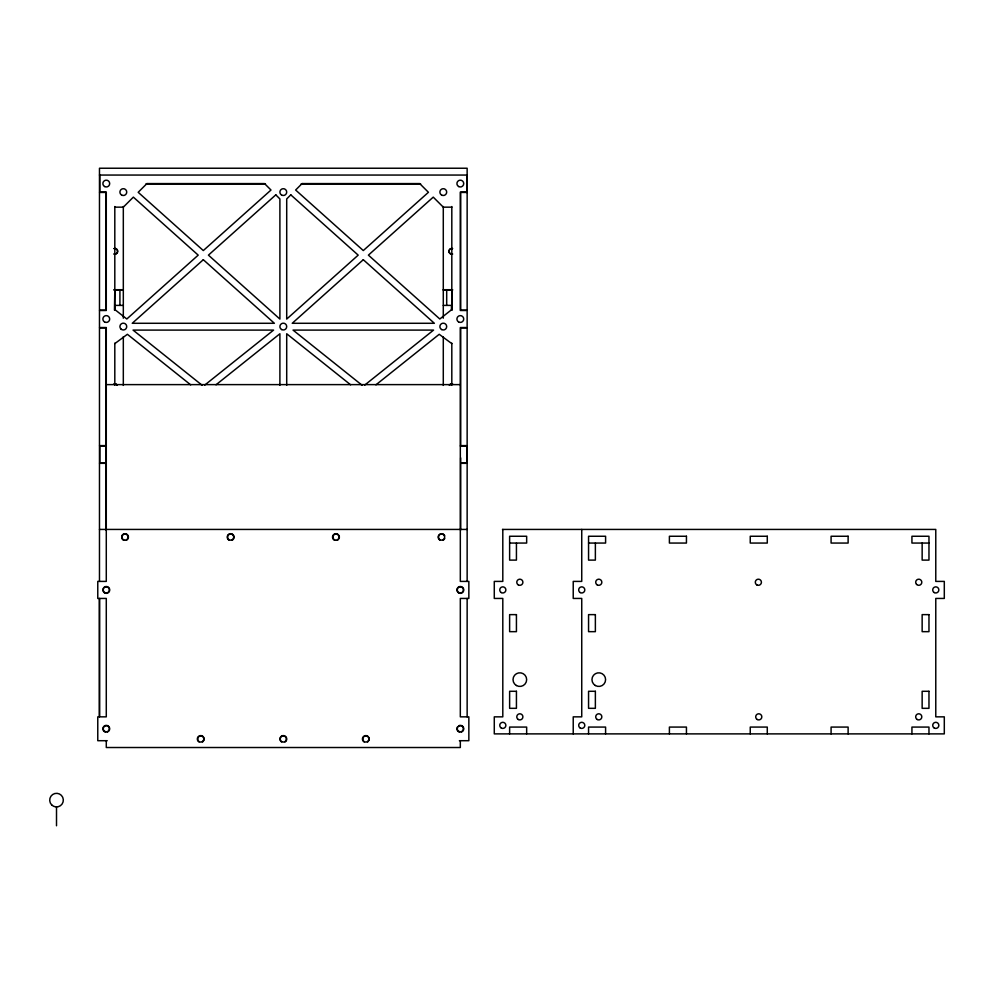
<?xml version="1.0" encoding="UTF-8"?>
<svg xmlns="http://www.w3.org/2000/svg" width="994" height="994" viewBox="0 0 994 994"><rect width="100%" height="100%" fill="white"/><g stroke="black" fill="none" stroke-linecap="round" stroke-linejoin="round"><path stroke-width="1.49" d="M204.528 385.25L273.574 330.095L133.047 330.095L202.105 385.25M216.009 384.802L279.898 333.773L279.898 385.299M364.512 385.25L433.558 330.095L293.031 330.095L362.089 385.25M375.918 384.852L439.224 334.295L451.81 343.626M114.807 343.626L127.381 334.295L190.686 384.852M99.475 175.056L467.143 175.056M145.994 183.915L265.46 183.915M301.145 183.915L420.624 183.915M114.807 207.162L123.318 207.162L133.358 197.123L198.204 255.135L126.81 318.999L114.807 309.544L114.807 206.541M451.81 207.162L443.287 207.162L433.247 197.123L368.401 255.135L439.808 318.999L451.81 309.544L451.81 206.541M114.024 289.714L123.318 289.714M443.287 289.714L452.581 289.714M114.807 289.801L114.459 310.165M451.81 289.801L452.146 310.165M114.024 290.062L123.318 290.062M443.287 290.062L452.581 290.062M123.318 305.394L115.142 305.394L115.142 309.929M443.287 305.394L451.462 305.394L451.462 309.929M106.283 384.616L460.321 384.616M106.283 445.946L99.475 445.946L99.475 462.993L105.948 462.993L105.948 445.946M460.321 445.946L467.143 445.946L467.143 462.993L460.669 462.993L460.669 457.874M99.475 529.429L467.143 529.429M502.467 529.429L935.776 529.429L935.776 581.403L944.3 581.403L944.3 598.438L935.776 598.438L935.776 716.848L944.3 716.848L944.3 733.883L494.279 733.883L494.279 716.848L502.802 716.848L502.802 598.438L494.279 598.438L494.279 581.403L502.802 581.403L502.802 529.429M509.624 543.059L526.658 543.059L526.658 536.251L509.624 536.251L509.624 560.107L516.433 560.107L516.433 543.059M588.56 543.059L605.594 543.059L605.594 536.251L588.56 536.251L588.56 560.107L595.369 560.107L595.369 543.059M928.968 543.059L911.933 543.059L911.933 536.251L928.968 536.251L928.968 560.107L922.146 560.107L922.146 543.059M99.475 598.773L99.475 716.5M107.228 740.704L97.772 740.704L97.772 716.848L106.283 716.848L106.283 598.438L97.772 598.438L97.772 581.403L106.283 581.403L106.283 327.535L99.475 327.535L99.475 310.501L106.283 310.501L106.283 192.09L99.475 192.09L99.475 168.234L467.143 168.234L467.143 192.09L460.321 192.09L460.321 310.501L467.143 310.501L467.143 327.535L460.321 327.535L460.321 581.403L468.845 581.403L468.845 598.438L460.321 598.438L460.321 716.848L468.845 716.848L468.845 740.704L459.377 740.704M350.609 384.802L286.707 333.773L286.707 385.299M928.968 733.883L928.968 727.074L911.933 727.074L911.933 733.883M848.118 733.883L848.118 727.074L831.083 727.074L831.083 733.883M767.281 733.883L767.281 727.074L750.246 727.074L750.246 733.883M686.444 733.883L686.444 727.074L669.397 727.074L669.397 733.883M605.594 733.883L605.594 727.074L588.56 727.074L588.56 733.883M581.738 529.429L581.738 581.403L573.227 581.403L573.227 598.438L581.738 598.438L581.738 716.848L573.227 716.848L573.227 733.883M526.658 733.883L526.658 727.074L509.624 727.074L509.624 733.883M467.143 581.403L467.143 463.328L460.669 463.328L460.669 529.939M467.143 598.438L467.143 716.848M466.795 175.056L466.795 192.438M466.795 445.61L466.795 463.328M460.321 740.704L460.321 747.513L106.283 747.513L106.283 740.704M451.81 343.191L451.81 385.2M446.691 290.062L446.691 305.394M443.287 206.516L443.287 318.204M443.287 336.717L443.287 385.411M123.318 206.516L123.318 318.204M123.318 336.717L123.318 385.411M119.914 290.062L119.914 305.394M114.807 343.191L114.807 385.2M105.948 529.939L105.948 463.328L99.475 463.328L99.475 581.403M99.81 175.056L99.81 192.438M99.81 445.61L99.81 463.328M99.475 598.438L99.475 716.848M56.509 806.942L56.509 825.765M108.694 726.365A3.404 3.404 0 0 1 107.166 732.069M105.401 732.069A3.404 3.404 0 0 1 103.14 727.471A3.404 3.404 0 0 1 107.986 725.819M109.241 588.212A3.404 3.404 0 0 1 109.241 591.616M108.694 592.325A3.404 3.404 0 0 1 107.986 592.871M107.166 593.207A3.404 3.404 0 0 1 103.873 592.325M103.339 591.616A3.404 3.404 0 0 1 103.339 588.212M103.873 587.504A3.404 3.404 0 0 1 108.694 587.504M458.619 725.819A3.404 3.404 0 0 1 463.477 727.471A3.404 3.404 0 0 1 461.204 732.069M459.439 732.069A3.404 3.404 0 0 1 457.377 727.074M463.279 588.212A3.404 3.404 0 0 1 463.279 591.616M462.732 592.325A3.404 3.404 0 0 1 459.439 593.207M458.619 592.871A3.404 3.404 0 0 1 457.911 592.325M457.377 591.616A3.404 3.404 0 0 1 457.377 588.212M457.911 587.504A3.404 3.404 0 0 1 462.732 587.504M203.708 737.287A3.404 3.404 0 0 1 203.708 740.704M203.174 741.4A3.404 3.404 0 0 1 202.465 741.946M199.061 741.946A3.404 3.404 0 0 1 198.353 741.4M197.806 740.704A3.404 3.404 0 0 1 197.806 737.287M198.353 736.591A3.404 3.404 0 0 1 203.174 736.591M286.26 737.287A3.404 3.404 0 0 1 286.26 740.704M285.713 741.4A3.404 3.404 0 0 1 285.005 741.946M281.6 741.946A3.404 3.404 0 0 1 280.892 741.4M280.358 740.704A3.404 3.404 0 0 1 280.358 737.287M280.892 736.591A3.404 3.404 0 0 1 285.713 736.591M368.799 737.287A3.404 3.404 0 0 1 368.799 740.704M368.265 741.4A3.404 3.404 0 0 1 367.556 741.946M364.152 741.946A3.404 3.404 0 0 1 363.444 741.4M362.897 740.704A3.404 3.404 0 0 1 362.897 737.287M363.444 736.591A3.404 3.404 0 0 1 368.265 736.591M123.728 533.952A3.404 3.404 0 0 1 128.176 535.803A3.404 3.404 0 0 1 126.325 540.251M123.728 540.251A3.404 3.404 0 0 1 122.622 539.506M122.2 538.996A3.404 3.404 0 0 1 121.69 537.766M121.69 536.437A3.404 3.404 0 0 1 123.132 534.263M232.559 534.263A3.404 3.404 0 0 1 233.491 538.996M233.068 539.506A3.404 3.404 0 0 1 231.962 540.251M229.353 540.251A3.404 3.404 0 0 1 228.247 539.506M227.825 538.996A3.404 3.404 0 0 1 227.825 535.207M228.247 534.697A3.404 3.404 0 0 1 228.769 534.263M229.353 533.952A3.404 3.404 0 0 1 231.962 533.952M338.78 535.207A3.404 3.404 0 0 1 338.78 538.996M338.358 539.506A3.404 3.404 0 0 1 337.252 540.251M334.643 540.251A3.404 3.404 0 0 1 333.537 539.506M333.114 538.996A3.404 3.404 0 0 1 333.114 535.207M333.537 534.697A3.404 3.404 0 0 1 334.059 534.263M334.643 533.952A3.404 3.404 0 0 1 337.252 533.952M337.848 534.263A3.404 3.404 0 0 1 338.358 534.697M444.728 538.4A3.404 3.404 0 0 1 444.417 538.996M443.995 539.506A3.404 3.404 0 0 1 442.889 540.251M440.28 540.251A3.404 3.404 0 0 1 438.441 535.803A3.404 3.404 0 0 1 442.889 533.952M443.473 534.263A3.404 3.404 0 0 1 444.728 535.803M114.099 384.106A2.721 2.721 0 0 1 116.733 384.815M449.872 384.815A2.721 2.721 0 0 1 452.506 384.106M114.099 248.662A2.721 2.721 0 0 1 117.528 251.296A2.721 2.721 0 0 1 114.099 253.93M452.506 253.93A2.721 2.721 0 0 1 449.077 251.296A2.721 2.721 0 0 1 452.506 248.662M452.556 254.091A2.895 2.895 0 0 1 448.915 251.296A2.895 2.895 0 0 1 452.556 248.5M114.049 248.5A2.895 2.895 0 0 1 117.702 251.296A2.895 2.895 0 0 1 114.049 254.091M449.3 385.299A2.895 2.895 0 0 1 452.556 383.945M114.049 383.945A2.895 2.895 0 0 1 117.317 385.299M203.41 740.53L202.925 741.164A3.069 3.069 0 0 1 198.589 741.164L198.104 740.53A3.069 3.069 0 0 1 200.763 735.933A3.069 3.069 0 0 1 203.41 740.53M285.961 740.53L285.477 741.164A3.069 3.069 0 0 1 281.14 741.164L280.643 740.53A3.069 3.069 0 0 1 283.302 735.933A3.069 3.069 0 0 1 285.961 740.53M368.513 740.53L368.016 741.164A3.069 3.069 0 0 1 363.68 741.164L363.195 740.53A3.069 3.069 0 0 1 365.854 735.933A3.069 3.069 0 0 1 368.513 740.53M146.913 183.579L138.191 192.302L203.31 250.563L270.989 190.028L264.528 183.579L146.913 183.579M290.795 194.849L286.707 198.937L286.707 319.074L358.188 255.135L290.795 194.849M302.077 183.579L295.628 190.028L363.295 250.563L428.426 192.302L419.692 183.579L302.077 183.579M203.31 259.707L132.239 323.286L274.381 323.286L203.31 259.707M275.81 194.849L208.429 255.135L279.898 319.074L279.898 198.937L275.81 194.849M363.295 259.707L292.224 323.286L434.366 323.286L363.295 259.707M105.948 192.438L99.475 192.438L99.475 310.165L105.948 310.165L105.948 192.438M467.143 192.438L460.669 192.438L460.669 310.165L467.143 310.165L467.143 192.438M105.948 327.883L99.475 327.883L99.475 445.61L105.948 445.61L105.948 327.883M467.143 327.883L460.669 327.883L460.669 445.61L467.143 445.61L467.143 327.883M686.444 536.251L669.397 536.251L669.397 543.059L686.444 543.059L686.444 536.251M767.281 536.251L750.246 536.251L750.246 543.059L767.281 543.059L767.281 536.251M848.118 536.251L831.083 536.251L831.083 543.059L848.118 543.059L848.118 536.251M516.433 614.627L509.624 614.627L509.624 631.662L516.433 631.662L516.433 614.627M595.369 614.627L588.56 614.627L588.56 631.662L595.369 631.662L595.369 614.627M928.968 614.627L922.146 614.627L922.146 631.662L928.968 631.662L928.968 614.627M516.433 691.29L509.624 691.29L509.624 708.324L516.433 708.324L516.433 691.29M595.369 691.29L588.56 691.29L588.56 708.324L595.369 708.324L595.369 691.29M928.968 691.29L922.146 691.29L922.146 708.324L928.968 708.324L928.968 691.29M51.7 804.941A6.809 6.809 0 0 0 63.094 801.885A6.809 6.809 0 0 0 54.757 793.547A6.809 6.809 0 0 0 51.7 804.941M458.793 731.422A3.069 3.069 0 0 0 463.39 728.776A3.069 3.069 0 0 0 458.793 726.117A3.069 3.069 0 0 0 458.793 731.422M104.755 731.422A3.069 3.069 0 0 0 109.352 728.776A3.069 3.069 0 0 0 104.755 726.117A3.069 3.069 0 0 0 104.755 731.422M104.755 592.573A3.069 3.069 0 0 0 109.352 589.914A3.069 3.069 0 0 0 104.755 587.255A3.069 3.069 0 0 0 104.755 592.573M458.793 592.573A3.069 3.069 0 0 0 463.39 589.914A3.069 3.069 0 0 0 458.793 587.255A3.069 3.069 0 0 0 458.793 592.573M440.044 539.754A3.069 3.069 0 0 0 444.653 537.095A3.069 3.069 0 0 0 440.044 534.449A3.069 3.069 0 0 0 440.044 539.754M334.419 539.754A3.069 3.069 0 0 0 339.016 537.095A3.069 3.069 0 0 0 334.419 534.449A3.069 3.069 0 0 0 334.419 539.754M229.129 539.754A3.069 3.069 0 0 0 233.727 537.095A3.069 3.069 0 0 0 229.129 534.449A3.069 3.069 0 0 0 229.129 539.754M123.492 539.754A3.069 3.069 0 0 0 128.089 537.095A3.069 3.069 0 0 0 123.492 534.449A3.069 3.069 0 0 0 123.492 539.754M580.21 592.573A3.069 3.069 0 0 0 584.807 589.914A3.069 3.069 0 0 0 580.21 587.255A3.069 3.069 0 0 0 580.21 592.573M597.245 584.907A3.069 3.069 0 0 0 601.842 582.248A3.069 3.069 0 0 0 597.245 579.589A3.069 3.069 0 0 0 597.245 584.907M756.832 584.907A3.069 3.069 0 0 0 761.429 582.248A3.069 3.069 0 0 0 756.832 579.589A3.069 3.069 0 0 0 756.832 584.907M916.58 584.422A3.069 3.069 0 0 0 921.711 583.043A3.069 3.069 0 0 0 917.947 579.291A3.069 3.069 0 0 0 916.58 584.422M934.248 592.573A3.069 3.069 0 0 0 938.845 589.914A3.069 3.069 0 0 0 934.248 587.255A3.069 3.069 0 0 0 934.248 592.573M917.214 719.507A3.069 3.069 0 0 0 921.811 716.848A3.069 3.069 0 0 0 917.214 714.189A3.069 3.069 0 0 0 917.214 719.507M934.248 728.018A3.069 3.069 0 0 0 938.845 725.359A3.069 3.069 0 0 0 934.248 722.713A3.069 3.069 0 0 0 934.248 728.018M757.229 719.507A3.069 3.069 0 0 0 761.826 716.848A3.069 3.069 0 0 0 757.229 714.189A3.069 3.069 0 0 0 757.229 719.507M595.369 685.525A6.809 6.809 0 0 0 605.594 679.623A6.809 6.809 0 0 0 595.369 673.721A6.809 6.809 0 0 0 595.369 685.525M597.245 719.507A3.069 3.069 0 0 0 601.842 716.848A3.069 3.069 0 0 0 597.245 714.189A3.069 3.069 0 0 0 597.245 719.507M580.21 728.018A3.069 3.069 0 0 0 584.807 725.359A3.069 3.069 0 0 0 580.21 722.713A3.069 3.069 0 0 0 580.21 728.018M501.274 592.573A3.069 3.069 0 0 0 505.871 589.914A3.069 3.069 0 0 0 501.274 587.255A3.069 3.069 0 0 0 501.274 592.573M518.309 584.907A3.069 3.069 0 0 0 522.906 582.248A3.069 3.069 0 0 0 518.309 579.589A3.069 3.069 0 0 0 518.309 584.907M516.433 685.525A6.809 6.809 0 0 0 526.658 679.623A6.809 6.809 0 0 0 516.433 673.721A6.809 6.809 0 0 0 516.433 685.525M518.309 719.507A3.069 3.069 0 0 0 522.906 716.848A3.069 3.069 0 0 0 518.309 714.189A3.069 3.069 0 0 0 518.309 719.507M501.274 728.018A3.069 3.069 0 0 0 505.871 725.359A3.069 3.069 0 0 0 501.274 722.713A3.069 3.069 0 0 0 501.274 728.018M120.92 328.989A3.404 3.404 0 0 0 126.611 327.461A3.404 3.404 0 0 0 122.436 323.286A3.404 3.404 0 0 0 120.92 328.989M441.584 329.536A3.404 3.404 0 0 0 446.691 326.579A3.404 3.404 0 0 0 441.584 323.634A3.404 3.404 0 0 0 441.584 329.536M281.6 329.536A3.404 3.404 0 0 0 286.707 326.579A3.404 3.404 0 0 0 281.6 323.634A3.404 3.404 0 0 0 281.6 329.536M121.616 195.048A3.404 3.404 0 0 0 126.735 192.09A3.404 3.404 0 0 0 121.616 189.146A3.404 3.404 0 0 0 121.616 195.048M281.6 195.048A3.404 3.404 0 0 0 286.707 192.09A3.404 3.404 0 0 0 281.6 189.146A3.404 3.404 0 0 0 281.6 195.048M441.584 195.048A3.404 3.404 0 0 0 446.691 192.09A3.404 3.404 0 0 0 441.584 189.146A3.404 3.404 0 0 0 441.584 195.048M104.581 321.969A3.404 3.404 0 0 0 109.688 319.024A3.404 3.404 0 0 0 104.581 316.067A3.404 3.404 0 0 0 104.581 321.969M104.581 186.524A3.404 3.404 0 0 0 109.688 183.579A3.404 3.404 0 0 0 104.581 180.622A3.404 3.404 0 0 0 104.581 186.524M458.619 186.524A3.404 3.404 0 0 0 463.726 183.579A3.404 3.404 0 0 0 458.619 180.622A3.404 3.404 0 0 0 458.619 186.524M458.619 321.969A3.404 3.404 0 0 0 463.726 319.024A3.404 3.404 0 0 0 458.619 316.067A3.404 3.404 0 0 0 458.619 321.969"/></g></svg>
